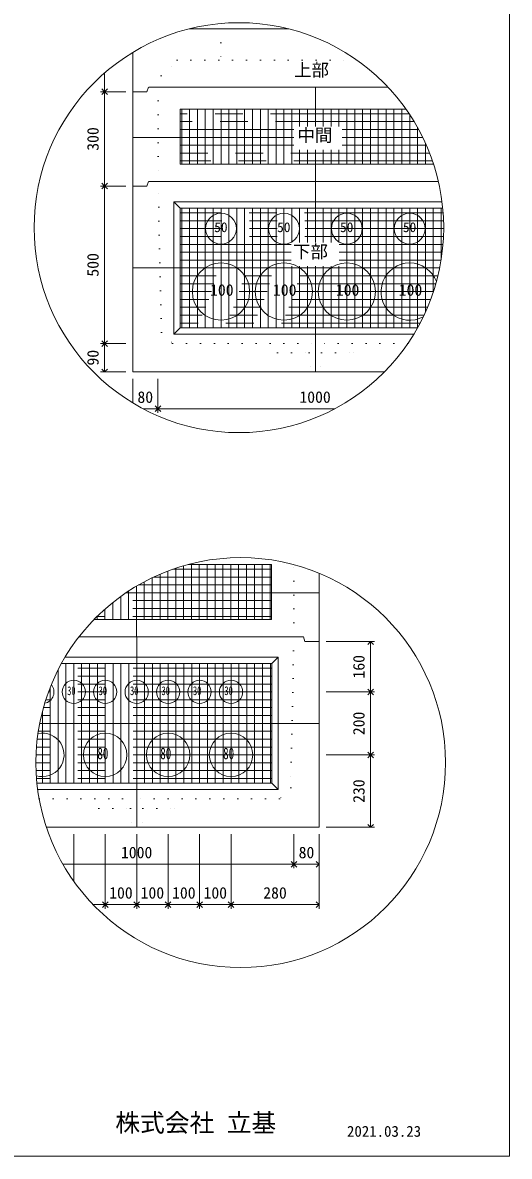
# Model space of a CAD drawing. Units: millimetres, scale not verified. Extents: x -4890 to 18490, y -2543 to 2138.
# Drawn here: x -2944 to -1830, y -2137 to 456 of the extents above; entities that cross this region are included whole.
import ezdxf
from ezdxf.enums import TextEntityAlignment as Align

# ---------------------------------------------------------------- set-up
doc = ezdxf.new("R2010")
doc.units = ezdxf.units.MM
doc.header["$LTSCALE"] = 10
doc.linetypes.add('USER2', pattern=[50.8, 31.75, -6.35, 6.35, -6.35])
doc.linetypes.add('USER5', pattern=[3.185, 0.01, -3.175])
for name, color, linetype, lineweight in [('0-2_waku', 7, 'Continuous', 18), ('0-3_gaikei', 7, 'Continuous', 18), ('0-4_kakure', 7, 'Continuous', 5), ('0-5_sunpou', 7, 'Continuous', 5), ('0-8_hole', 7, 'Continuous', 18), ('0-9_uchigawa', 6, 'Continuous', 18), ('0-E_文字１', 7, 'Continuous', 18), ('0-F_コア部分\u3000寸法補助線3', 150, 'USER2', 18), ('1-0_コア部分\u3000寸法補助線2', 150, 'USER2', 18), ('1-1_コア部分\u3000中心補助線', 1, 'Continuous', 18), ('1-2_コア部分\u3000寸法補助線', 7, 'USER2', 5), ('1-3_uchigawa2', 6, 'USER2', 18)]:
    doc.layers.add(name, color=color, linetype=linetype, lineweight=lineweight)
doc.styles.add('ＭＳ ゴシック', font='')
doc.styles.get('ＭＳ ゴシック').set_extended_font_data('MS Gothic')

# ---------------------------------------------------------------- blocks, each defined once
blk = doc.blocks.new('_Open90')
at = {"layer": '0-5_sunpou'}
blk.add_line((0, 0), (-1, 0), dxfattribs=at)
blk.add_lwpolyline([(-0.5, 0.5), (0, 0), (-0.5, -0.5)], dxfattribs=at)

msp = doc.modelspace()

# ---------------------------------------------------------------- linework, layer by layer
at = {"layer": '0-2_waku'}
for p in [(-1830, 2137.54), (-4890, -2137.46), (-4890, -2137.46), (-4890, -2137.46), (-4890, -2137.46)]:
    msp.add_line(p, (-1830, -2137.46), dxfattribs=at)
at = {"layer": '0-3_gaikei'}
for p, q in [((-2562.74, 441.89), (-2508.7, 441.89)), ((-2562.74, 441.89), (-2508.7, 441.89)), ((-2562.74, 441.89), (-2508.7, 441.89)), ((-2335.65, 441.89), (-2562.74, 441.89)), ((-2562.7, 441.89), (-2335.65, 441.89)), ((-2562.7, 441.89), (-2335.65, 441.89)), ((-2692.3, 297.89), (-2692.3, 387.91)), ((-2692.3, 297.89), (-2692.3, -342.91)), ((-2659.9, 297.89), (-2692.3, 297.89)), ((-2659.9, 297.89), (-2692.3, 297.89)), ((-2656.3, 308.69), (-2659.9, 297.89)), ((-2274.09, 308.69), (-2655.69, 308.69)), ((-2108.11, 308.69), (-2274.7, 308.69)), ((-2659.9, 81.89), (-2692.3, 81.89)), ((-2659.9, 81.89), (-2692.3, 81.89)), ((-2656.3, 92.69), (-2659.9, 81.89)), ((-2274.09, 92.69), (-2655.69, 92.69)), ((-1992.39, 92.69), (-2274.7, 92.69)), ((-2692.3, -342.91), (-2115.99, -342.91)), ((-2692.3, -342.91), (-2115.99, -342.91)), ((-2692.3, -342.91), (-2115.99, -342.91)), ((-2265.6, -1161.49), (-2265.6, -803.54)), ((-2301.6, -949.09), (-2298, -959.89)), ((-2265.6, -959.89), (-2298, -959.89))]:
    msp.add_line(p, q, dxfattribs=at)
for points in [[(-2301.6, -949.09), (-2683.2, -949.09), (-2815.26, -949.09)], [(-2889.91, -1384.69), (-2265.6, -1384.69), (-2265.6, -959.89)], [(-2880.76, -1384.69), (-2265.6, -1384.69), (-2265.6, -959.89)]]:
    msp.add_lwpolyline(points, dxfattribs=at)
at = {"layer": '0-4_kakure', "linetype": 'USER5', "lineweight": 18}
for p, q in [((-2490.7, 441.89), (-2490.7, 454.01)), ((-2490.7, 441.89), (-2490.7, 369.89)), ((-2626.89, 333.89), (-2590.89, 369.89)), ((-2590.89, 369.89), (-2178.61, 369.89)), ((-2626.89, 333.89), (-2634.09, 308.69)), ((-2634.09, 308.69), (-2634.09, 92.69)), ((-2626.65, -252.91), (-2634.09, 92.69)), ((-2626.65, -252.91), (-2600.91, -278.11)), ((-2600.91, -278.11), (-2274.09, -278.11)), ((-2360.49, -299.71), (-2382.09, -278.11)), ((-2062.44, -278.11), (-2274.09, -278.11)), ((-2187.69, -299.71), (-2166.09, -278.11)), ((-2360.49, -299.71), (-2288.49, -299.71)), ((-2288.49, -299.71), (-2285.61, -342.91)), ((-2259.69, -299.71), (-2262.57, -342.91)), ((-2259.69, -299.71), (-2187.69, -299.71)), ((-2323.2, -949.09), (-2323.2, -783.96)), ((-2323.2, -949.09), (-2330.63, -1294.69)), ((-2330.63, -1294.69), (-2356.38, -1319.89)), ((-2906.43, -1319.89), (-2683.2, -1319.89)), ((-2769.6, -1341.49), (-2791.2, -1319.89)), ((-2356.38, -1319.89), (-2683.2, -1319.89)), ((-2596.8, -1341.49), (-2575.2, -1319.89)), ((-2769.6, -1341.49), (-2697.6, -1341.49)), ((-2697.6, -1341.49), (-2694.72, -1384.69)), ((-2668.8, -1341.49), (-2671.68, -1384.69)), ((-2668.8, -1341.49), (-2596.8, -1341.49))]:
    msp.add_line(p, q, dxfattribs=at)
at = {"layer": '0-5_sunpou', "color": 150, "lineweight": 18}
for p, q in [((-2756.61, 341.01), (-2756.61, 310.85)), ((-2708.14, 297.89), (-2765.97, 297.89)), ((-2723.98, 297.89), (-2765.97, 297.89)), ((-2756.61, 284.93), (-2756.61, 94.85)), ((-2708.14, 81.89), (-2765.97, 81.89)), ((-2708.14, 81.89), (-2765.97, 81.89)), ((-2756.61, 68.93), (-2756.61, -265.15)), ((-2708.14, -278.11), (-2765.97, -278.11)), ((-2723.98, -278.11), (-2765.97, -278.11)), ((-2756.61, -291.07), (-2756.61, -329.95)), ((-2708.14, -342.91), (-2765.97, -342.91)), ((-2692.3, -358.75), (-2692.3, -413.96)), ((-2634.7, -358.75), (-2634.7, -436.81)), ((-2634.7, -358.75), (-2634.7, -436.81)), ((-2668.52, -427.45), (-2647.66, -427.45)), ((-2621.74, -427.45), (-2229.88, -427.45)), ((-2249.76, -959.89), (-2138.44, -959.89)), ((-2147.8, -972.85), (-2147.8, -1062.13)), ((-2249.76, -1075.09), (-2138.44, -1075.09)), ((-2249.76, -1075.09), (-2138.44, -1075.09)), ((-2147.8, -1088.05), (-2147.8, -1206.13)), ((-2249.76, -1219.09), (-2138.44, -1219.09)), ((-2249.76, -1219.09), (-2138.44, -1219.09)), ((-2147.8, -1232.05), (-2147.8, -1371.73)), ((-2249.76, -1384.69), (-2138.44, -1384.69)), ((-2827.2, -1400.53), (-2827.2, -1508.34)), ((-2755.2, -1400.53), (-2755.2, -1570.99)), ((-2755.2, -1400.53), (-2755.2, -1570.99)), ((-2683.2, -1400.53), (-2683.2, -1570.99)), ((-2683.2, -1400.53), (-2683.2, -1570.99)), ((-2611.2, -1400.53), (-2611.2, -1570.99)), ((-2611.2, -1400.53), (-2611.2, -1570.99)), ((-2539.2, -1400.53), (-2539.2, -1570.99)), ((-2539.2, -1400.53), (-2539.2, -1570.99)), ((-2467.2, -1400.53), (-2467.2, -1570.99)), ((-2467.2, -1400.53), (-2467.2, -1570.99)), ((-2323.2, -1400.53), (-2323.2, -1478.6)), ((-2323.2, -1400.53), (-2323.2, -1478.6)), ((-2265.6, -1400.53), (-2265.6, -1478.6)), ((-2265.6, -1400.53), (-2265.6, -1570.99)), ((-2852.16, -1469.24), (-2336.16, -1469.24)), ((-2310.24, -1469.24), (-2278.56, -1469.24)), ((-2783.06, -1561.63), (-2768.16, -1561.63)), ((-2742.24, -1561.63), (-2696.16, -1561.63)), ((-2670.24, -1561.63), (-2624.16, -1561.63)), ((-2598.24, -1561.63), (-2552.16, -1561.63)), ((-2526.24, -1561.63), (-2480.16, -1561.63)), ((-2454.24, -1561.63), (-2278.56, -1561.63))]:
    msp.add_line(p, q, dxfattribs=at)
for centre in [(-2449.2, -13.03), (-2444.99, -1236.74)]:
    msp.add_circle(centre, 468.88, dxfattribs=at)
at = {"layer": '0-8_hole'}
for centre, radius in [((-2490.09, -15.31), 35.28), ((-2346.09, -15.31), 35.28), ((-2202.09, -15.31), 35.28), ((-2058.09, -15.31), 35.28), ((-2490.09, -159.31), 65.52), ((-2346.09, -159.31), 65.52), ((-2202.09, -159.31), 65.52), ((-2827.2, -1075.09), 26.64), ((-2755.2, -1075.09), 26.64), ((-2683.2, -1075.09), 26.64), ((-2611.2, -1075.09), 26.64), ((-2539.2, -1075.09), 26.64), ((-2467.2, -1075.09), 26.64), ((-2755.2, -1219.09), 49.68), ((-2611.2, -1219.09), 49.68), ((-2467.2, -1219.09), 49.68)]:
    msp.add_circle(centre, radius, dxfattribs=at)
for centre, radius, start, end in [((-2058.09, -159.31), 65.52, 20.66629, 298.32089), ((-2899.2, -1075.09), 26.64, 281.59033, 39.2294), ((-2899.2, -1219.09), 49.68, 253.99064, 101.55918)]:
    msp.add_arc(centre, radius, start, end, dxfattribs=at)
at = {"layer": '0-9_uchigawa'}
for p, q in [((-2598.09, 45.89), (-2583.69, 31.49)), ((-2598.09, -256.51), (-2598.09, 45.89)), ((-2583.69, 31.49), (-2274.09, 31.49)), ((-2583.69, -242.11), (-2583.69, 31.49)), ((-2274.09, 31.49), (-1982.44, 31.49)), ((-2598.09, -256.51), (-2583.69, -242.11)), ((-2598.09, -256.51), (-2048.49, -256.51)), ((-2583.69, -242.11), (-2040.09, -242.11)), ((-2373.6, -1283.89), (-2373.6, -1010.29)), ((-2359.2, -1298.29), (-2359.2, -995.89)), ((-2911.49, -1283.89), (-2373.6, -1283.89)), ((-2359.2, -1298.29), (-2373.6, -1283.89)), ((-2909.81, -1298.29), (-2359.2, -1298.29))]:
    msp.add_line(p, q, dxfattribs=at)
for points in [[(-2598.09, 45.89), (-2274.09, 45.89), (-1984.04, 45.89)], [(-2855.56, -1010.29), (-2683.2, -1010.29), (-2373.6, -1010.29), (-2359.2, -995.89)], [(-2847.28, -995.89), (-2683.2, -995.89), (-2359.2, -995.89)]]:
    msp.add_lwpolyline(points, dxfattribs=at)
at = {"layer": '0-F_コア部分\u3000寸法補助線3'}
for p, q in [((-2580.09, 132.29), (-2580.09, 258.29)), ((-2544.09, 132.29), (-2544.09, 258.29)), ((-2508.09, 132.29), (-2508.09, 258.29)), ((-2472.09, 132.29), (-2472.09, 258.29)), ((-2436.09, 132.29), (-2436.09, 258.29)), ((-2400.09, 132.29), (-2400.09, 258.29)), ((-2364.09, 132.29), (-2364.09, 258.29)), ((-2328.09, 132.29), (-2328.09, 258.29)), ((-2292.09, 218.52), (-2292.09, 258.29)), ((-2256.09, 218.52), (-2256.09, 258.29)), ((-2220.09, 218.52), (-2220.09, 258.29)), ((-2184.09, 132.29), (-2184.09, 258.29)), ((-2148.09, 132.29), (-2148.09, 258.29)), ((-2112.09, 132.29), (-2112.09, 258.29)), ((-2076.09, 132.29), (-2076.09, 258.29)), ((-2323.08, 211.49), (-2583.69, 211.49)), ((-2037.57, 211.49), (-2212.92, 211.49)), ((-2040.09, 132.29), (-2040.09, 216.05)), ((-2323.08, 175.49), (-2583.69, 175.49)), ((-2292.09, 132.29), (-2292.09, 164.62)), ((-2256.09, 132.29), (-2256.09, 164.62)), ((-2220.09, 132.29), (-2220.09, 164.62)), ((-2019.89, 175.49), (-2212.92, 175.49)), ((-2004.09, 132.29), (-2004.09, 134.36)), ((-2580.09, -242.11), (-2580.09, 31.49)), ((-2544.09, -242.11), (-2544.09, 31.49)), ((-2508.09, -242.11), (-2508.09, 31.49)), ((-2472.09, -242.11), (-2472.09, 31.49)), ((-2436.09, -242.11), (-2436.09, 31.49)), ((-2400.09, -242.11), (-2400.09, 31.49)), ((-2364.09, -242.11), (-2364.09, 31.49)), ((-2328.09, -47.28), (-2328.09, 31.49)), ((-2292.09, -47.28), (-2292.09, 31.49)), ((-2256.09, -47.28), (-2256.09, 31.49)), ((-2220.09, -47.28), (-2220.09, 31.49)), ((-2184.09, -242.11), (-2184.09, 31.49)), ((-2148.09, -242.11), (-2148.09, 31.49)), ((-2112.09, -242.11), (-2112.09, 31.49)), ((-2076.09, -242.11), (-2076.09, 31.49)), ((-2040.09, -242.11), (-2040.09, 31.49)), ((-2004.09, -160.41), (-2004.09, 31.49)), ((-1981.53, 20.69), (-2583.69, 20.69)), ((-1980.32, -15.31), (-2583.69, -15.31)), ((-2329.71, -51.31), (-2583.69, -51.31)), ((-1981.88, -51.31), (-2219.55, -51.31)), ((-2329.71, -87.31), (-2583.69, -87.31)), ((-2328.09, -242.11), (-2328.09, -101.18)), ((-2292.09, -242.11), (-2292.09, -101.18)), ((-2256.09, -242.11), (-2256.09, -101.18)), ((-2220.09, -242.11), (-2220.09, -101.18)), ((-1986.24, -87.31), (-2219.55, -87.31)), ((-1993.47, -123.31), (-2583.69, -123.31)), ((-2003.72, -159.31), (-2583.69, -159.31)), ((-2017.2, -195.31), (-2583.69, -195.31)), ((-2034.23, -231.31), (-2583.69, -231.31)), ((-2593.81, -909.49), (-2593.81, -792.11)), ((-2557.81, -909.49), (-2557.81, -783.49)), ((-2521.81, -909.49), (-2521.81, -783.49)), ((-2485.81, -909.49), (-2485.81, -783.49)), ((-2449.81, -909.49), (-2449.81, -783.49)), ((-2413.81, -909.49), (-2413.81, -783.49)), ((-2377.81, -909.49), (-2377.81, -783.49)), ((-2665.81, -909.49), (-2665.81, -823.12)), ((-2629.81, -909.49), (-2629.81, -805.83)), ((-2701.81, -909.49), (-2701.81, -844.46)), ((-2374.21, -830.29), (-2678.75, -830.29)), ((-2737.81, -909.49), (-2737.81, -870.54)), ((-2374.21, -866.29), (-2732.41, -866.29)), ((-2773.81, -909.49), (-2773.81, -902.49)), ((-2845.2, -1283.89), (-2845.2, -1010.29)), ((-2809.2, -1283.89), (-2809.2, -1010.29)), ((-2773.2, -1283.89), (-2773.2, -1010.29)), ((-2737.2, -1283.89), (-2737.2, -1010.29)), ((-2701.2, -1283.89), (-2701.2, -1010.29)), ((-2665.2, -1283.89), (-2665.2, -1010.29)), ((-2629.2, -1283.89), (-2629.2, -1010.29)), ((-2593.2, -1283.89), (-2593.2, -1010.29)), ((-2557.2, -1283.89), (-2557.2, -1010.29)), ((-2521.2, -1283.89), (-2521.2, -1010.29)), ((-2485.2, -1283.89), (-2485.2, -1010.29)), ((-2449.2, -1283.89), (-2449.2, -1010.29)), ((-2413.2, -1283.89), (-2413.2, -1010.29)), ((-2377.2, -1283.89), (-2377.2, -1010.29)), ((-2373.6, -1021.09), (-2861.33, -1021.09)), ((-2373.6, -1057.09), (-2878.08, -1057.09)), ((-2881.2, -1283.89), (-2881.2, -1064.79)), ((-2373.6, -1093.09), (-2891.32, -1093.09)), ((-2373.6, -1129.09), (-2901.34, -1129.09)), ((-2373.6, -1165.09), (-2908.36, -1165.09)), ((-2373.6, -1201.09), (-2912.51, -1201.09)), ((-2373.6, -1237.09), (-2913.86, -1237.09)), ((-2373.6, -1273.09), (-2912.45, -1273.09))]:
    msp.add_line(p, q, dxfattribs=at)
at = {"layer": '1-0_コア部分\u3000寸法補助線2'}
for p, q in [((-2562.09, 132.29), (-2562.09, 258.29)), ((-2526.09, 132.29), (-2526.09, 258.29)), ((-2490.09, 132.29), (-2490.09, 258.29)), ((-2454.09, 132.29), (-2454.09, 258.29)), ((-2382.09, 132.29), (-2382.09, 258.29)), ((-2310.09, 218.52), (-2310.09, 258.29)), ((-2238.09, 218.52), (-2238.09, 258.29)), ((-2166.09, 132.29), (-2166.09, 258.29)), ((-2094.09, 132.29), (-2094.09, 258.29)), ((-2047.91, 229.49), (-2583.69, 229.49)), ((-2012.43, 157.49), (-2583.69, 157.49)), ((-2310.09, 132.29), (-2310.09, 164.62)), ((-2238.09, 132.29), (-2238.09, 164.62)), ((-2022.09, 132.29), (-2022.09, 180.42)), ((-2526.09, -242.11), (-2526.09, 31.49)), ((-2490.09, -242.11), (-2490.09, 31.49)), ((-2454.09, -242.11), (-2454.09, 31.49)), ((-2382.09, -242.11), (-2382.09, 31.49)), ((-2310.09, -47.28), (-2310.09, 31.49)), ((-2238.09, -47.28), (-2238.09, 31.49)), ((-2166.09, -242.11), (-2166.09, 31.49)), ((-2094.09, -242.11), (-2094.09, 31.49)), ((-2022.09, -206.48), (-2022.09, 31.49)), ((-1980.58, 2.69), (-2583.69, 2.69)), ((-2329.71, -69.31), (-2583.69, -69.31)), ((-1983.71, -69.31), (-2219.55, -69.31)), ((-2310.09, -242.11), (-2310.09, -101.18)), ((-2238.09, -242.11), (-2238.09, -101.18)), ((-1998.21, -141.31), (-2583.69, -141.31)), ((-2025.25, -213.31), (-2583.69, -213.31)), ((-2575.81, -909.49), (-2575.81, -786.49)), ((-2503.81, -909.49), (-2503.81, -783.49)), ((-2431.81, -909.49), (-2431.81, -783.49)), ((-2647.81, -909.49), (-2647.81, -814)), ((-2374.21, -812.29), (-2644.21, -812.29)), ((-2719.81, -909.49), (-2719.81, -856.85)), ((-2374.21, -884.29), (-2754.22, -884.29)), ((-2791.2, -1283.89), (-2791.2, -1010.29)), ((-2719.2, -1283.89), (-2719.2, -1010.29)), ((-2647.2, -1283.89), (-2647.2, -1010.29)), ((-2575.2, -1283.89), (-2575.2, -1010.29)), ((-2503.2, -1283.89), (-2503.2, -1010.29)), ((-2431.2, -1283.89), (-2431.2, -1010.29)), ((-2863.2, -1283.89), (-2863.2, -1024.73)), ((-2373.6, -1039.09), (-2870.17, -1039.09)), ((-2373.6, -1111.09), (-2896.72, -1111.09)), ((-2899.2, -1283.89), (-2899.2, -1120.38)), ((-2373.6, -1183.09), (-2910.79, -1183.09)), ((-2373.6, -1255.09), (-2913.51, -1255.09))]:
    msp.add_line(p, q, dxfattribs=at)
at = {"layer": '1-1_コア部分\u3000中心補助線'}
for p, q in [((-2274.09, 218.52), (-2274.09, 308.69)), ((-2323.08, 193.49), (-2692.3, 193.49)), ((-2028.25, 193.49), (-2212.92, 193.49)), ((-2274.09, 92.69), (-2274.09, 164.62)), ((-2274.09, -47.28), (-2274.09, 92.69)), ((-2274.09, -342.91), (-2274.09, -101.18)), ((-2691.69, -105.31), (-1989.49, -105.31)), ((-2266.82, -848.29), (-2707.58, -848.29)), ((-2683.81, -949.09), (-2683.81, -833.25)), ((-2683.2, -1384.69), (-2683.2, -949.09)), ((-2905.21, -1147.09), (-2265.6, -1147.09))]:
    msp.add_line(p, q, dxfattribs=at)
at = {"layer": '1-2_コア部分\u3000寸法補助線'}
for p, q in [((-2059.36, 247.49), (-2583.69, 247.49)), ((-2562.09, 132.29), (-2562.09, 258.29)), ((-2490.09, 132.29), (-2490.09, 258.29)), ((-2418.09, 132.29), (-2418.09, 258.29)), ((-2346.09, 132.29), (-2346.09, 258.29)), ((-2202.09, 132.29), (-2202.09, 258.29)), ((-2130.09, 132.29), (-2130.09, 258.29)), ((-2058.09, 132.29), (-2058.09, 245.58)), ((-2005.82, 139.49), (-2583.69, 139.49)), ((-2562.09, -242.11), (-2562.09, 31.49)), ((-2490.09, -242.11), (-2490.09, 31.49)), ((-2418.09, -242.11), (-2418.09, 31.49)), ((-2346.09, -242.11), (-2346.09, 31.49)), ((-2202.09, -242.11), (-2202.09, 31.49)), ((-2130.09, -242.11), (-2130.09, 31.49)), ((-2058.09, -242.11), (-2058.09, 31.49)), ((-1986.09, -86.34), (-1986.09, 31.49)), ((-1980.76, -33.31), (-2583.69, -33.31)), ((-2010.04, -177.31), (-2583.69, -177.31)), ((-2611.81, -909.49), (-2611.81, -798.55)), ((-2374.21, -794.29), (-2600.18, -794.29)), ((-2539.81, -909.49), (-2539.81, -783.49)), ((-2467.81, -909.49), (-2467.81, -783.49)), ((-2395.81, -909.49), (-2395.81, -783.49)), ((-2374.21, -902.29), (-2773.61, -902.29)), ((-2755.81, -909.49), (-2755.81, -885.69)), ((-2827.2, -1283.89), (-2827.2, -1010.29)), ((-2755.2, -1283.89), (-2755.2, -1010.29)), ((-2611.2, -1283.89), (-2611.2, -1010.29)), ((-2539.2, -1283.89), (-2539.2, -1010.29)), ((-2467.2, -1283.89), (-2467.2, -1010.29)), ((-2395.2, -1283.89), (-2395.2, -1010.29)), ((-2373.6, -1075.09), (-2885.12, -1075.09)), ((-2899.2, -1283.89), (-2899.2, -1120.38)), ((-2373.6, -1219.09), (-2913.53, -1219.09))]:
    msp.add_line(p, q, dxfattribs=at)
at = {"layer": '1-3_uchigawa2'}
for p, q in [((-2583.69, 258.29), (-2274.09, 258.29)), ((-2583.69, 258.29), (-2583.69, 132.29)), ((-2066.79, 258.29), (-2274.09, 258.29)), ((-2583.69, 132.29), (-2274.09, 132.29)), ((-2003.41, 132.29), (-2274.09, 132.29)), ((-2374.21, -783.49), (-2565.04, -783.49)), ((-2374.21, -783.49), (-2374.21, -909.49)), ((-2780.78, -909.49), (-2683.81, -909.49)), ((-2374.21, -909.49), (-2683.81, -909.49))]:
    msp.add_line(p, q, dxfattribs=at)

# ---------------------------------------------------------------- block references
at = {"layer": '0-5_sunpou', "xscale": 12.96, "yscale": 12.96}
for p, rotation in [((-2756.61, 297.89), 270), ((-2756.61, 297.89), 90), ((-2756.61, 81.89), 270), ((-2756.61, 81.89), 90), ((-2756.61, -278.11), 270), ((-2756.61, -278.11), 90), ((-2756.61, -342.91), 270), ((-2634.7, -427.45), 180), ((-2147.8, -959.89), 90), ((-2147.8, -1075.09), 270), ((-2147.8, -1075.09), 90), ((-2147.8, -1219.09), 270), ((-2147.8, -1219.09), 90), ((-2147.8, -1384.69), 270), ((-2323.2, -1469.24), 180), ((-2755.2, -1561.63), 180), ((-2683.2, -1561.63), 180), ((-2611.2, -1561.63), 180), ((-2539.2, -1561.63), 180), ((-2467.2, -1561.63), 180)]:
    msp.add_blockref('_Open90', p, dxfattribs=dict(at, rotation=rotation))
for p in [(-2634.7, -427.45), (-2323.2, -1469.24), (-2265.6, -1469.24), (-2755.2, -1561.63), (-2683.2, -1561.63), (-2611.2, -1561.63), (-2539.2, -1561.63), (-2467.2, -1561.63), (-2265.6, -1561.63)]:
    msp.add_blockref('_Open90', p, dxfattribs=at)

# ---------------------------------------------------------------- texts
at = {"layer": '0-5_sunpou', "style": 'ＭＳ ゴシック'}
for s, p in [('300', (-2762.37, 162.89)), ('500', (-2762.37, -125.11)), ('90', (-2762.37, -328.51)), ('160', (-2153.56, -1044.49)), ('200', (-2153.56, -1174.09)), ('230', (-2153.56, -1328.89))]:
    msp.add_text(s, height=26.39, rotation=90, dxfattribs=at).set_placement(p, align=Align.BOTTOM_LEFT)
for s, p in [('80', (-2681.5, -421.69)), ('1000', (-2310.7, -421.69)), ('1000', (-2719.2, -1463.48)), ('80', (-2312.4, -1463.48)), ('100', (-2746.2, -1555.87)), ('100', (-2674.2, -1555.87)), ('100', (-2602.2, -1555.87)), ('100', (-2530.2, -1555.87)), ('280', (-2393.4, -1555.87))]:
    msp.add_text(s, height=26.39, dxfattribs=at).set_placement(p, align=Align.BOTTOM_LEFT)
at = {"layer": '0-E_文字１', "style": 'ＭＳ ゴシック'}
for s, height, p in [('上部', 29.33, (-2322.89, 324.26)), ('中間', 29.33, (-2315.17, 174.79)), ('50', 22.43, (-2505.63, -29.95)), ('50', 22.43, (-2361.63, -29.95)), ('50', 22.43, (-2217.63, -29.95)), ('50', 22.43, (-2073.63, -29.95)), ('下部', 29.33, (-2325.4, -91.46)), ('100', 26.39, (-2515.25, -176.71)), ('100', 26.39, (-2371.25, -176.71)), ('100', 26.39, (-2227.25, -176.71)), ('100', 26.39, (-2083.25, -176.71)), ('株式会社 立基', 41.57, (-2732.23, -2093.98)), ('2021.03.23', 24.94, (-2201.71, -2100.19))]:
    msp.add_text(s, height=height, dxfattribs=at).set_placement(p, align=Align.BOTTOM_LEFT)
at = {"layer": '0-E_文字１', "style": 'ＭＳ ゴシック', "width": 0.7}
for s, height, p in [('30', 20.19, (-2842.32, -1088.44)), ('30', 20.19, (-2770.32, -1088.44)), ('30', 20.19, (-2698.32, -1088.44)), ('30', 20.19, (-2626.32, -1088.44)), ('30', 20.19, (-2554.32, -1088.44)), ('30', 20.19, (-2482.32, -1088.44)), ('80', 26.39, (-2773.25, -1236.87)), ('80', 26.39, (-2629.25, -1236.87)), ('80', 26.39, (-2485.25, -1236.87))]:
    msp.add_text(s, height=height, dxfattribs=at).set_placement(p, align=Align.BOTTOM_LEFT)

doc.saveas('drawing.dxf')
